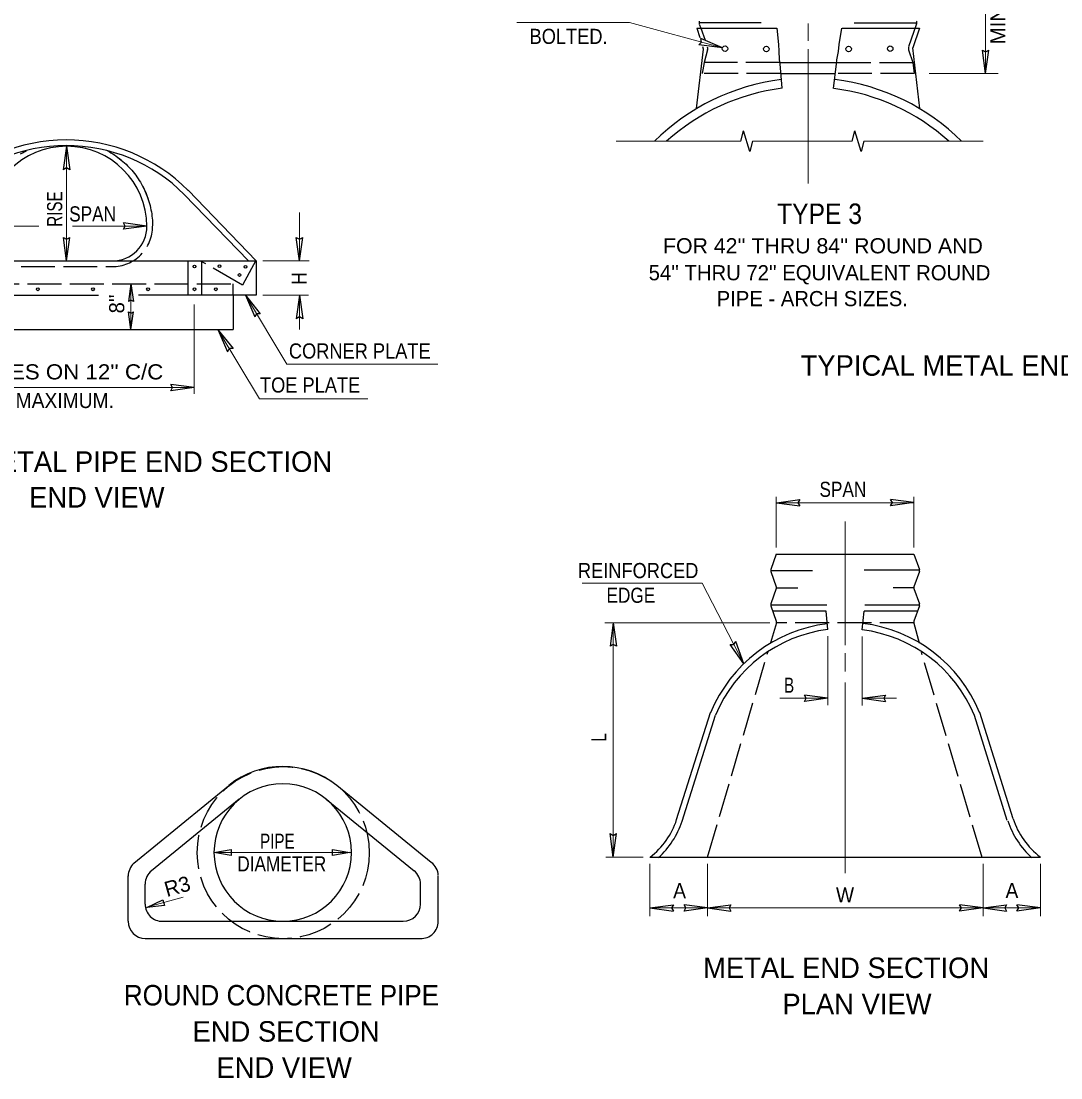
# Model space of a CAD drawing. Extents: x 558 to 966, y -57 to 218.
# Drawn here: x 716.5 to 792.1, y 36.9 to 113.7 of the extents above; entities that cross this region are included whole.
import ezdxf
from ezdxf.enums import TextEntityAlignment as Align

# ---------------------------------------------------------------- set-up
doc = ezdxf.new("R2010")
doc.units = 0
doc.header["$LTSCALE"] = 0.41
doc.linetypes.add('LONG_DASHED', pattern=[7.5, 6, -1.5])
for name, color, linetype, lineweight in [('1', 7, 'Continuous', 25), ('14', 7, 'Continuous', 35), ('15', 7, 'Continuous', 25)]:
    doc.layers.add(name, color=color, linetype=linetype, lineweight=lineweight)

msp = doc.modelspace()

# ---------------------------------------------------------------- linework, layer by layer
at = {"layer": '1'}
for p, q in [((767.486, 111.7282), (765.9052, 112.4023)), ((767.486, 111.7282), (765.7818, 111.9507)), ((786.6068, 109.8673), (786.3727, 111.5707)), ((786.6068, 109.8673), (786.841, 111.5707)), ((768.8185, 104.939), (769.0202, 105.6948)), ((776.9102, 104.939), (777.1118, 105.6948)), ((719.8368, 104.579), (719.6027, 102.8765)), ((719.8368, 104.579), (720.0702, 102.8765)), ((725.6768, 98.7807), (723.9743, 99.014)), ((725.6768, 98.7807), (723.9743, 98.5465)), ((719.8385, 96.2598), (719.6043, 97.9632)), ((719.8385, 96.2598), (720.0718, 97.9632)), ((736.761, 96.2598), (736.5268, 97.9632)), ((736.761, 96.2598), (736.9952, 97.9632)), ((724.5168, 94.589), (724.341, 93.3123)), ((724.5168, 94.589), (724.6918, 93.3123)), ((732.8368, 93.759), (733.9135, 92.419)), ((732.8368, 93.759), (733.5127, 92.1782)), ((736.7593, 93.759), (736.5252, 92.0565)), ((736.7593, 93.759), (736.9935, 92.0565)), ((724.5177, 91.2698), (724.3427, 92.5473)), ((724.5177, 91.2698), (724.6935, 92.5473)), ((730.8568, 91.229), (731.9335, 89.889)), ((730.8568, 91.229), (731.5327, 89.6482)), ((729.1168, 87.0507), (727.4143, 87.284)), ((729.1168, 87.0507), (727.4143, 86.8165)), ((771.4027, 78.689), (773.1052, 78.9223)), ((771.4027, 78.689), (773.1052, 78.4548)), ((781.4018, 78.6907), (779.6985, 78.924)), ((781.4018, 78.6907), (779.6985, 78.4565)), ((759.5552, 69.9632), (759.321, 68.2598)), ((759.5552, 69.9632), (759.7893, 68.2598)), ((769.0427, 66.984), (768.0543, 68.3907)), ((769.0427, 66.984), (768.4702, 68.6048)), ((775.1518, 64.484), (773.4485, 64.7182)), ((775.1518, 64.484), (773.4485, 64.2507)), ((777.6327, 64.4823), (779.3352, 64.7165)), ((777.6327, 64.4823), (779.3352, 64.249)), ((759.5568, 52.944), (759.3227, 54.6473)), ((759.5568, 52.944), (759.791, 54.6473)), ((762.2227, 49.2482), (763.9252, 49.4815)), ((762.2227, 49.2482), (763.9252, 49.014)), ((766.4018, 49.2498), (764.6985, 49.4832)), ((766.4018, 49.2498), (764.6985, 49.0157)), ((766.4027, 49.2482), (768.1052, 49.4815)), ((766.4027, 49.2482), (768.1052, 49.014)), ((786.4218, 49.2498), (784.7185, 49.4832)), ((786.4218, 49.2498), (784.7185, 49.0157)), ((786.4218, 49.2482), (788.1252, 49.4815)), ((786.4218, 49.2482), (788.1252, 49.014)), ((790.5818, 49.2498), (788.8785, 49.4832)), ((790.5818, 49.2498), (788.8785, 49.0157))]:
    msp.add_line(p, q, dxfattribs=at)
at = {"layer": '1', "lineweight": 13}
for p, q in [((768.8185, 104.939), (759.7685, 104.939)), ((769.6752, 104.939), (774.8185, 104.939)), ((776.9102, 104.939), (770.5068, 104.939)), ((777.7668, 104.939), (786.4293, 104.939))]:
    msp.add_line(p, q, dxfattribs=at)
at = {"layer": '1'}
for points in [[(765.7818, 111.9507), (765.971, 112.144), (765.9052, 112.4023)], [(786.3727, 111.5707), (786.6093, 111.439), (786.841, 111.5707)], [(769.6752, 104.939), (769.4802, 104.2065), (769.0202, 105.6948)], [(777.7668, 104.939), (777.5718, 104.2065), (777.1118, 105.6948)], [(720.0702, 102.8765), (719.8343, 103.0082), (719.6027, 102.8765)], [(723.9743, 98.5465), (724.106, 98.7832), (723.9743, 99.014)], [(719.6043, 97.9632), (719.8402, 97.8315), (720.0718, 97.9632)], [(736.5268, 97.9632), (736.7635, 97.8315), (736.9952, 97.9632)], [(724.6918, 93.3123), (724.5152, 93.4107), (724.341, 93.3123)], [(724.3427, 92.5473), (724.5193, 92.4482), (724.6935, 92.5473)], [(733.9135, 92.419), (733.6427, 92.4098), (733.5127, 92.1782)], [(736.9935, 92.0565), (736.7568, 92.1882), (736.5252, 92.0565)], [(731.9335, 89.889), (731.6627, 89.8798), (731.5327, 89.6482)], [(727.4143, 86.8165), (727.546, 87.0532), (727.4143, 87.284)], [(773.1052, 78.9223), (772.9735, 78.6865), (773.1052, 78.4548)], [(779.6985, 78.4565), (779.8302, 78.6923), (779.6985, 78.924)], [(759.7893, 68.2598), (759.5527, 68.3915), (759.321, 68.2598)], [(768.0543, 68.3907), (768.3252, 68.3823), (768.4702, 68.6048)], [(773.4485, 64.2507), (773.5802, 64.4865), (773.4485, 64.7182)], [(779.3352, 64.7165), (779.2035, 64.4798), (779.3352, 64.249)], [(759.3227, 54.6473), (759.5593, 54.5148), (759.791, 54.6473)], [(763.9252, 49.4815), (763.7935, 49.2457), (763.9252, 49.014)], [(764.6985, 49.0157), (764.8302, 49.2515), (764.6985, 49.4832)], [(768.1052, 49.4815), (767.9735, 49.2457), (768.1052, 49.014)], [(784.7185, 49.0157), (784.8502, 49.2515), (784.7185, 49.4832)], [(788.1252, 49.4815), (787.9935, 49.2457), (788.1252, 49.014)], [(788.8785, 49.0157), (789.0102, 49.2515), (788.8785, 49.4832)]]:
    msp.add_lwpolyline(points, dxfattribs=at)
at = {"layer": '1', "linetype": 'LONG_DASHED'}
msp.add_circle((735.5812, 53.2636), 6.2509, dxfattribs=at)
at = {"layer": '15', "lineweight": 13}
for p, q in [((786.606, 121.1073), (786.606, 109.8673)), ((773.726, 112.2473), (773.726, 113.5073)), ((773.726, 104.1273), (773.726, 111.6273)), ((782.516, 109.8673), (787.516, 109.8673)), ((719.8377, 98.7798), (719.8377, 104.5798)), ((773.726, 102.7673), (773.726, 104.1373)), ((773.726, 101.8773), (773.726, 102.7673)), ((736.7602, 99.7598), (736.7602, 96.2598)), ((717.821, 98.7798), (713.9977, 98.7798)), ((719.8377, 98.7798), (719.8377, 96.2598)), ((720.2777, 98.7798), (725.6777, 98.7798)), ((734.1077, 96.2598), (737.4685, 96.2598)), ((724.5177, 94.5898), (724.5177, 91.2698)), ((734.1077, 93.7598), (737.4127, 93.7598)), ((736.7602, 93.7598), (736.7602, 91.2598)), ((729.1177, 93.0898), (729.1177, 86.5898)), ((710.5177, 87.0498), (729.1177, 87.0498)), ((771.4018, 75.4432), (771.4018, 79.1232)), ((781.4018, 75.4432), (781.4018, 79.1232)), ((771.4018, 78.6898), (781.4018, 78.6898)), ((776.3918, 77.3107), (776.3918, 68.3423)), ((770.9218, 69.9632), (758.941, 69.9632)), ((759.556, 52.944), (759.556, 69.9632)), ((775.1518, 68.9832), (775.1518, 63.9832)), ((777.6318, 68.9632), (777.6318, 63.9632)), ((776.3918, 67.749), (776.3918, 66.4298)), ((776.3918, 51.7815), (776.3918, 65.6382)), ((771.6518, 64.4832), (775.1518, 64.4832)), ((777.6318, 64.4832), (780.1318, 64.4832)), ((730.5477, 53.2773), (740.5477, 53.2773)), ((761.7218, 52.944), (759.0093, 52.944)), ((762.2218, 52.444), (762.2218, 48.6423)), ((766.4018, 52.444), (766.4018, 48.6423)), ((786.4218, 52.444), (786.4218, 48.6423)), ((790.5818, 52.444), (790.5818, 48.6423)), ((728.3068, 50.0415), (725.6718, 49.2982))]:
    msp.add_line(p, q, dxfattribs=at)
at = {"layer": '15'}
for p, q in [((765.626, 113.1673), (771.446, 113.1673)), ((765.626, 113.1573), (765.8427, 112.4698)), ((765.806, 113.4573), (765.906, 113.1673)), ((765.8085, 113.5732), (770.3077, 113.5732)), ((765.916, 113.1673), (765.9643, 113.0298)), ((766.0093, 112.904), (766.0268, 112.8548)), ((776.186, 113.1673), (781.8093, 113.1673)), ((777.0493, 113.549), (781.601, 113.549)), ((781.8077, 113.1573), (781.3185, 111.7273)), ((766.096, 111.6373), (765.576, 107.3173)), ((766.0427, 111.8332), (766.0952, 111.6665)), ((781.306, 111.7273), (781.806, 107.3273)), ((771.666, 110.6773), (775.786, 110.6773)), ((781.2968, 110.7532), (781.326, 110.6673)), ((771.756, 109.8773), (775.696, 109.8773)), ((728.6677, 101.3798), (733.6077, 96.2598)), ((728.3877, 101.0798), (733.0477, 96.2598)), ((706.1077, 96.2598), (733.6077, 96.2598)), ((733.6077, 96.2598), (733.6077, 93.7598)), ((712.7252, 93.7598), (722.1635, 93.7598)), ((733.6077, 93.7598), (725.0635, 93.7598)), ((731.9377, 93.7615), (731.9377, 91.2698)), ((707.7777, 91.2598), (731.9377, 91.2598)), ((771.4018, 74.9432), (771.0102, 73.8323)), ((771.4018, 74.9432), (781.401, 74.9432)), ((781.4018, 74.9432), (781.7935, 73.8315)), ((771.0102, 73.6948), (771.4018, 72.5832)), ((771.0318, 73.7632), (774.0318, 73.7632)), ((781.7918, 73.7832), (777.7918, 73.7832)), ((781.7935, 73.694), (781.4018, 72.5823)), ((771.4018, 72.4432), (771.0102, 71.3323)), ((771.4718, 72.5032), (772.9718, 72.5032)), ((781.3918, 72.5032), (779.8918, 72.5032)), ((781.4018, 72.4432), (781.7935, 71.3315)), ((771.0102, 71.1948), (771.4018, 70.0832)), ((771.0718, 71.2632), (775.0718, 71.2632)), ((775.0227, 70.8032), (771.1435, 70.8032)), ((775.1518, 69.4832), (775.0318, 70.8032)), ((777.6318, 69.4632), (777.7918, 70.8032)), ((781.6618, 70.8032), (777.7827, 70.8032)), ((781.8318, 71.2532), (777.8318, 71.2532)), ((781.7935, 71.194), (781.4018, 70.0823)), ((771.4218, 69.9632), (770.9818, 68.5032)), ((781.3818, 69.9432), (781.7818, 68.5032)), ((764.1518, 55.664), (766.6118, 63.4432)), ((764.5518, 55.544), (766.9918, 63.2632)), ((788.1818, 55.604), (785.8018, 63.2232)), ((788.6018, 55.724), (786.1818, 63.4432)), ((724.7177, 52.5073), (731.5977, 58.1273)), ((746.3377, 52.5573), (739.4777, 58.1373)), ((732.3877, 57.1573), (726.0077, 51.9573)), ((738.7077, 57.1573), (745.0877, 51.9573)), ((762.2218, 52.944), (790.5818, 52.944)), ((724.3177, 48.2773), (724.3177, 51.5773)), ((746.8377, 48.2773), (746.8377, 51.5573)), ((725.5477, 49.5273), (725.5477, 50.9873)), ((745.5477, 49.5273), (745.5477, 51.0073)), ((726.8177, 48.2773), (744.2977, 48.2773)), ((725.5477, 47.0273), (745.5477, 47.0273))]:
    msp.add_line(p, q, dxfattribs=at)
at = {"layer": '15', "linetype": 'LONG_DASHED'}
for p, q in [((765.916, 113.1673), (766.2293, 112.2823)), ((781.5852, 113.4648), (781.0118, 111.794)), ((766.406, 111.5973), (766.156, 110.6665)), ((766.406, 111.5973), (766.3777, 111.5098)), ((781.0118, 111.5857), (781.326, 110.6673)), ((766.156, 110.654), (766.026, 109.8673)), ((771.646, 110.6673), (766.1618, 110.6665)), ((771.646, 110.6673), (771.046, 110.6673)), ((775.816, 110.6673), (781.316, 110.6673)), ((775.816, 110.6673), (776.416, 110.6673)), ((781.316, 110.6673), (781.416, 109.8673)), ((771.706, 109.8673), (766.026, 109.8673)), ((771.706, 109.8673), (771.006, 109.8673)), ((781.4268, 109.8673), (775.8693, 109.8673)), ((728.6377, 96.214), (728.6377, 93.7598)), ((729.6377, 96.2598), (729.6377, 93.7598)), ((716.5377, 95.8398), (723.1577, 95.8398)), ((707.786, 94.5898), (731.9377, 94.5898)), ((731.9377, 93.7398), (731.9377, 94.5773)), ((781.391, 69.9632), (771.3927, 69.9632)), ((766.4018, 52.944), (770.8018, 67.8832)), ((786.3602, 52.9073), (781.9402, 67.8073))]:
    msp.add_line(p, q, dxfattribs=at)
at = {"layer": '15'}
for points in [[(781.5902, 113.4732), (781.5927, 113.4807), (781.5943, 113.4873), (781.5968, 113.4948), (781.5985, 113.5023), (781.6002, 113.5098), (781.6018, 113.5173), (781.6035, 113.5248), (781.6043, 113.5323), (781.6052, 113.5398), (781.606, 113.5473), (781.6068, 113.5548), (781.6077, 113.5632), (781.6077, 113.5707), (781.6077, 113.5782), (781.6077, 113.5857), (781.6068, 113.5932), (781.6068, 113.6015), (781.606, 113.609), (781.6052, 113.6165), (781.6043, 113.624), (781.6027, 113.6315), (781.601, 113.639), (781.6002, 113.6465), (781.5977, 113.654), (781.596, 113.6615), (781.5902, 113.6798)], [(771.836, 108.7973), (771.676, 110.5773), (771.636, 110.8773), (771.596, 111.4773), (771.576, 111.9773), (771.4568, 113.1673)], [(775.556, 108.7673), (775.776, 110.5673), (775.796, 110.8673), (775.916, 111.4673), (775.976, 111.9673), (776.1727, 113.1673)], [(781.7943, 73.694), (781.796, 73.6982), (781.7968, 73.7032), (781.7985, 73.7082), (781.8002, 73.7132), (781.801, 73.7182), (781.8018, 73.7232), (781.8027, 73.7282), (781.8035, 73.7332), (781.8043, 73.7382), (781.8052, 73.7432), (781.8052, 73.7482), (781.806, 73.754), (781.806, 73.759), (781.806, 73.764), (781.806, 73.769), (781.8052, 73.774), (781.8052, 73.779), (781.8043, 73.784), (781.8043, 73.789), (781.8035, 73.794), (781.8027, 73.799), (781.8018, 73.804), (781.8002, 73.809), (781.7993, 73.814), (781.7977, 73.819), (781.7943, 73.8315)], [(781.4018, 72.5823), (781.4002, 72.5773), (781.3985, 72.5723), (781.3968, 72.5673), (781.396, 72.5623), (781.3943, 72.5573), (781.3935, 72.5523), (781.3927, 72.5473), (781.3918, 72.5423), (781.391, 72.5373), (781.391, 72.5323), (781.3902, 72.5273), (781.3902, 72.5223), (781.3902, 72.5173), (781.3902, 72.5123), (781.3902, 72.5073), (781.3902, 72.5015), (781.3902, 72.4965), (781.391, 72.4915), (781.3918, 72.4865), (781.3927, 72.4815), (781.3935, 72.4765), (781.3943, 72.4715), (781.3952, 72.4665), (781.396, 72.4615), (781.3977, 72.4565), (781.4018, 72.444)], [(781.7943, 71.194), (781.796, 71.1982), (781.7968, 71.2032), (781.7985, 71.2082), (781.8002, 71.2132), (781.801, 71.2182), (781.8018, 71.2232), (781.8027, 71.2282), (781.8035, 71.2332), (781.8043, 71.2382), (781.8052, 71.2432), (781.8052, 71.2482), (781.806, 71.254), (781.806, 71.259), (781.806, 71.264), (781.806, 71.269), (781.8052, 71.274), (781.8052, 71.279), (781.8043, 71.284), (781.8043, 71.289), (781.8035, 71.294), (781.8027, 71.299), (781.8018, 71.304), (781.8002, 71.309), (781.7993, 71.314), (781.7977, 71.319), (781.7943, 71.3315)], [(781.4018, 70.0823), (781.4002, 70.0773), (781.3985, 70.0723), (781.3968, 70.0673), (781.396, 70.0623), (781.3943, 70.0573), (781.3935, 70.0523), (781.3927, 70.0473), (781.3918, 70.0423), (781.391, 70.0373), (781.391, 70.0323), (781.3902, 70.0273), (781.3902, 70.0223), (781.3902, 70.0173), (781.3902, 70.0123), (781.3902, 70.0073), (781.3902, 70.0015), (781.3902, 69.9965), (781.391, 69.9915), (781.3918, 69.9865), (781.3927, 69.9815), (781.3935, 69.9765), (781.3943, 69.9715), (781.3952, 69.9665), (781.396, 69.9615), (781.3977, 69.9565), (781.4018, 69.944)]]:
    msp.add_lwpolyline(points, dxfattribs=at)
at = {"layer": '15', "lineweight": 13}
for points in [[(767.486, 111.7273), (760.746, 113.5673), (752.5427, 113.5673)], [(746.8202, 88.7598), (735.8377, 88.7598), (732.8377, 93.7598)], [(741.726, 86.2298), (733.8577, 86.2298), (730.8577, 91.2298)], [(757.2935, 72.8432), (766.0218, 72.8432), (769.0418, 66.9832)], [(762.2218, 49.249), (766.4018, 49.249), (786.4218, 49.249), (790.5818, 49.249)]]:
    msp.add_lwpolyline(points, dxfattribs=at)
at = {"layer": '15', "linetype": 'LONG_DASHED'}
for points in [[(781.0118, 111.7907), (781.0093, 111.7832), (781.0068, 111.7757), (781.0043, 111.769), (781.0027, 111.7615), (781.001, 111.754), (780.9993, 111.7465), (780.9985, 111.739), (780.9968, 111.7315), (780.996, 111.724), (780.9952, 111.7157), (780.9943, 111.7082), (780.9943, 111.7007), (780.9943, 111.6932), (780.9935, 111.6857), (780.9943, 111.6782), (780.9943, 111.6698), (780.9952, 111.6623), (780.9952, 111.6548), (780.996, 111.6473), (780.9977, 111.6398), (780.9985, 111.6323), (781.0002, 111.6248), (781.0018, 111.6173), (781.0035, 111.6098), (781.006, 111.6023), (781.0118, 111.5832)], [(716.4985, 104.0315), (716.6293, 104.1115), (716.9318, 104.2815)], [(722.7952, 104.2657), (722.9293, 104.1915), (723.0618, 104.114), (723.1918, 104.0332), (723.3202, 103.949), (723.4468, 103.8623), (723.571, 103.7715), (723.6927, 103.679), (723.8118, 103.5823), (723.9293, 103.484), (724.0443, 103.3815), (724.156, 103.2773), (724.266, 103.1698), (724.3727, 103.0598), (724.4768, 102.9473), (724.5785, 102.8323), (724.6768, 102.7148), (724.7727, 102.5948), (724.8652, 102.4723), (724.9543, 102.3482), (725.041, 102.2215), (725.1243, 102.0923), (725.2043, 101.9615), (725.2818, 101.829), (725.3552, 101.694), (725.426, 101.5582), (725.4927, 101.4198), (725.556, 101.2807), (725.6168, 101.139), (725.6735, 100.9965), (725.726, 100.8532), (725.776, 100.7082), (725.8218, 100.5615), (725.8643, 100.414), (725.9035, 100.2657), (725.9385, 100.1165), (725.9693, 99.9665), (725.9977, 99.8157), (726.0218, 99.664), (726.0418, 99.5115), (726.0585, 99.359), (726.071, 99.2065), (726.0868, 98.7998)], [(722.7952, 104.2657), (722.9293, 104.1915), (723.0618, 104.114), (723.1918, 104.0332), (723.3202, 103.949), (723.4468, 103.8623), (723.7993, 103.5932)], [(725.3343, 101.7323), (725.406, 101.5965), (725.4735, 101.459), (725.5385, 101.3198), (725.5993, 101.1798), (725.6568, 101.0373), (725.711, 100.894), (725.8193, 100.5698)], [(733.5985, 96.2832), (732.6077, 94.4998), (729.6277, 96.2198)]]:
    msp.add_lwpolyline(points, dxfattribs=at)
at = {"layer": '15'}
for points in [[(730.5477, 53.2773), (731.8077, 53.4973), (731.8077, 53.0573)], [(740.4285, 53.2815), (739.1685, 53.0615), (739.1685, 53.5015)], [(725.6802, 49.2923), (726.831, 49.849), (726.9518, 49.4265)]]:
    msp.add_lwpolyline(points, close=True, dxfattribs=at)
for centre, radius, start, end in [((766.0965, 113.567), 0.3117, 160.60457, 199.39273), ((767.6762, 111.6671), 0.2, 0, 359.99998), ((770.6762, 111.6471), 0.2, 0, 359.99998), ((776.6562, 111.6471), 0.2, 0, 359.99998), ((779.6762, 111.6671), 0.2, 0, 359.99998), ((773.6962, 93.7071), 15.83, 96.97459, 134.80328), ((773.6962, 93.7071), 15.84, 45.16032, 82.89561), ((773.6962, 93.6472), 15.26, 97.00044, 132.27164), ((773.6962, 93.6472), 15.24, 47.81114, 82.91401), ((719.8272, 92.5396), 12.5, 45.00084, 135.25966), ((719.8272, 92.5197), 12.11, 45.00373, 135.26954), ((719.8372, 98.7496), 5.83, 0.19584, 179.70621), ((723.1572, 98.7697), 2.52, 270.00002, 0), ((730.9572, 95.8697), 0.1, 0, 359.99998), ((729.1372, 95.8496), 0.1, 0, 359.99998), ((732.3972, 95.2296), 0.1, 0, 359.99998), ((732.8372, 95.8296), 0.1, 0, 359.99998), ((717.7572, 94.1896), 0.1, 0, 359.99998), ((721.7572, 94.1896), 0.1, 0, 359.99998), ((725.7572, 94.1896), 0.1, 0, 359.99998), ((729.1372, 94.1896), 0.1, 0, 359.99998), ((730.6872, 94.1896), 0.1, 0, 359.99998), ((771.2061, 73.7636), 0.2078, 160.60457, 199.39273), ((771.2061, 72.5147), 0.2078, 340.60455, 19.39271), ((771.2061, 71.2636), 0.2078, 160.60457, 199.39273), ((776.3919, 59.4236), 10.55, 97.01158, 157.7148), ((771.2061, 70.0147), 0.2078, 340.60455, 19.39271), ((776.3919, 59.4236), 10.57, 22.38865, 82.99166), ((776.3919, 59.3836), 10.17, 97.07562, 157.57061), ((776.3919, 59.3836), 10.15, 22.22167, 82.92489), ((735.5378, 53.277), 6.25, 51.03665, 128.70131), ((735.5478, 53.277), 5, 0, 359.99998), ((758.7919, 57.4236), 5.65, 307.5237, 341.85588), ((758.7919, 57.4236), 6.06, 311.86271, 341.92555), ((794.0019, 57.4336), 6.07, 197.89688, 228.4048), ((793.9819, 57.4636), 5.65, 197.82716, 232.98879), ((725.5578, 51.577), 1.24, 132.08907, 180.46163), ((745.5978, 51.547), 1.25, 2.74794, 53.77079), ((726.7978, 50.987), 1.25, 129.16117, 179.99996), ((744.2978, 50.987), 1.25, 359.54011, 50.83879), ((726.7978, 49.527), 1.25, 179.99996, 270.91628), ((744.2978, 49.527), 1.25, 270.00002, 0), ((725.5678, 48.277), 1.25, 179.99996, 269.08366), ((745.5878, 48.277), 1.25, 268.16718, 0), ((735.5478, 53.277), 6.2496, 264.08787, 275.6543)]:
    msp.add_arc(centre, radius, start, end, dxfattribs=at)
at = {"layer": '15', "linetype": 'LONG_DASHED'}
for centre, radius, start, end in [((766.1065, 111.6867), 0.3117, 340.60455, 19.39271), ((723.1672, 98.7596), 2.92, 269.80414, 0.39169)]:
    msp.add_arc(centre, radius, start, end, dxfattribs=at)

# ---------------------------------------------------------------- texts
at = {"layer": '14'}
for s, width, p in [('TYPE 3', 0.9, (771.4543, 98.934)), ('ROUND CONCRETE PIPE', 0.95, (724.0018, 42.1657))]:
    msp.add_text(s, height=1.488, dxfattribs=dict(at, width=width)).set_placement(p)
for s, p in [('TYPICAL METAL END SECTION CONNECTIONS', (773.1643, 87.9115)), ('ARCH METAL PIPE END SECTION', (707.0668, 80.929)), ('END VIEW', (717.1143, 78.329)), ('METAL END SECTION', (766.0827, 44.159)), ('PLAN VIEW', (771.8427, 41.529)), ('END SECTION', (728.986, 39.5357)), ('END VIEW', (730.7243, 36.9057))]:
    msp.add_text(s, height=1.488, dxfattribs=at).set_placement(p)
at = {"layer": '15'}
for s, rotation, p in [('MINIMUM', 90, (788.0485, 118.6107)), ("8''", 90, (724.031, 93.819)), ('R3', 15.718, (728.9376, 50.5487))]:
    msp.add_text(s, height=1.1, rotation=rotation, dxfattribs=at).set_placement(p, align=Align.RIGHT)
for s, width, p in [('BOLTED.', 0.9, (759.1402, 112.014)), ('SPAN', 0.85, (723.4327, 99.1173)), ("FOR 42'' THRU 84'' ROUND AND", 1.05, (786.4068, 96.8023)), ('CORNER PLATE', 0.9, (746.2893, 89.1615)), ("HOLES ON 12'' C/C", 1.1, (726.8643, 87.6432)), ('TOE PLATE', 0.9, (741.1718, 86.689)), ('MAXIMUM.', 0.95, (723.2802, 85.5623)), ('PIPE', 0.75, (736.4085, 53.5448)), ('DIAMETER', 0.85, (738.7018, 51.904))]:
    msp.add_text(s, height=1.1, dxfattribs=dict(at, width=width)).set_placement(p, align=Align.RIGHT)
for s, width, p in [('RISE', 0.75, (719.5218, 101.3082)), ('H', 0.85, (737.2802, 95.4232))]:
    msp.add_text(s, height=1.1, rotation=90, dxfattribs=dict(at, width=width)).set_placement(p, align=Align.RIGHT)
for s, p in [("54'' THRU 72'' EQUIVALENT ROUND", (786.9543, 94.844)), ('PIPE - ARCH SIZES.', (780.9627, 92.9648))]:
    msp.add_text(s, height=1.1, dxfattribs=at).set_placement(p, align=Align.RIGHT)
for s, width, p in [('SPAN', 0.85, (774.5368, 79.1098)), ('REINFORCED', 0.9, (756.9877, 73.2082)), ('EDGE', 0.85, (759.0618, 71.414)), ('B', 0.75, (771.961, 64.8798)), ('A', 0.95, (763.9068, 49.9548)), ('W', 0.95, (775.7335, 49.6482)), ('A', 0.95, (788.0518, 49.964))]:
    msp.add_text(s, height=1.1, dxfattribs=dict(at, width=width)).set_placement(p)
at = {"layer": '15', "width": 0.75}
msp.add_text('L', height=1.1, rotation=90, dxfattribs=at).set_placement((759.0543, 61.3257))

doc.saveas('drawing.dxf')
